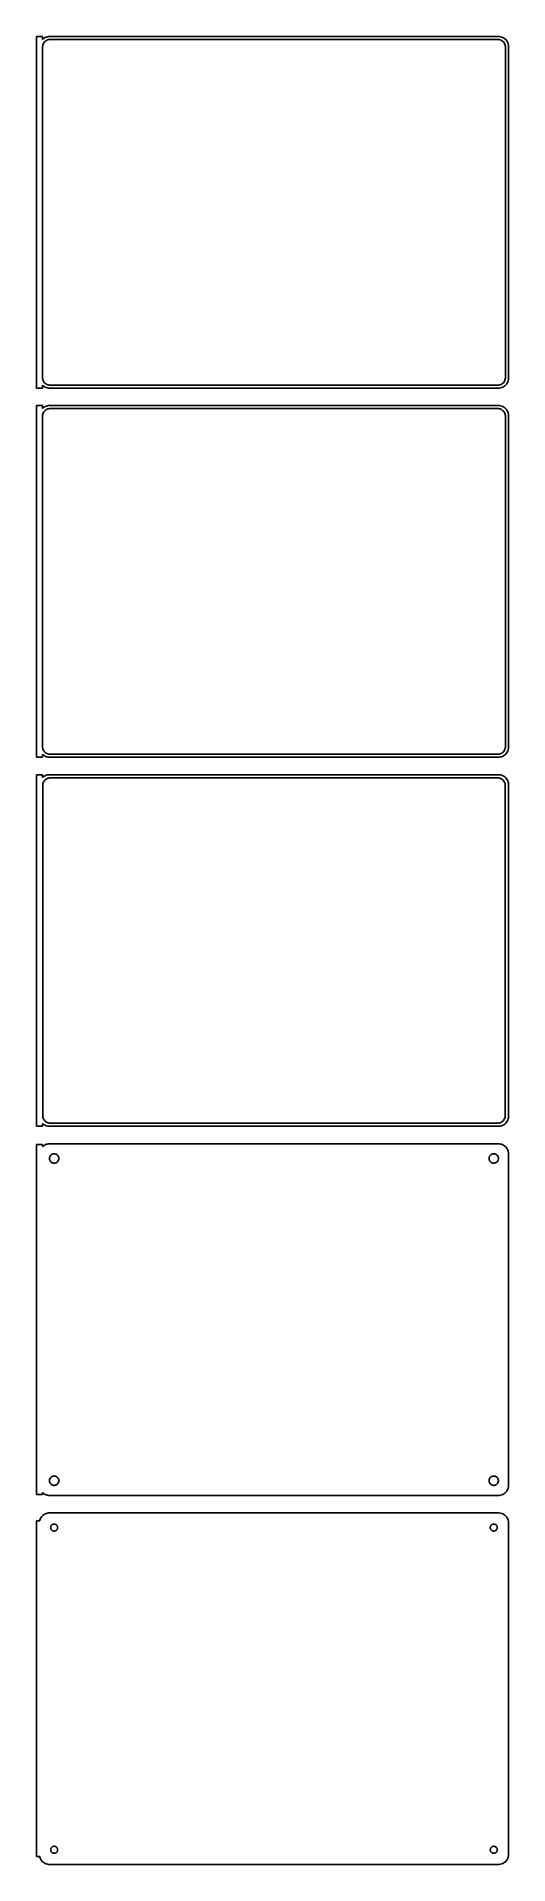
# Model space of a CAD drawing. Header units: metres. Extents: x -122 to 120, y 666 to 1602.
import ezdxf

# ---------------------------------------------------------------- set-up
doc = ezdxf.new("R2010")
doc.units = ezdxf.units.M

msp = doc.modelspace()

# ---------------------------------------------------------------- linework, layer by layer
for p, q in [((-118.5, 1601.99), (-121.5, 1601.99)), ((-121.5, 1601.99), (-121.5, 1422.01)), ((-118.5, 1600.56), (-118.5, 1601.99)), ((-118.187, 1600.85), (-118.5, 1600.56)), ((-117.679, 1601.22), (-118.187, 1600.85)), ((-117.129, 1601.52), (-117.679, 1601.22)), ((-116.545, 1601.76), (-117.129, 1601.52)), ((-115.937, 1601.91), (-116.545, 1601.76)), ((-115.314, 1601.99), (-115.937, 1601.91)), ((115.314, 1601.99), (-115.314, 1601.99)), ((115.937, 1601.91), (115.314, 1601.99)), ((116.545, 1601.76), (115.937, 1601.91)), ((117.129, 1601.52), (116.545, 1601.76)), ((117.679, 1601.22), (117.129, 1601.52)), ((118.187, 1600.85), (117.679, 1601.22)), ((118.645, 1600.42), (118.187, 1600.85)), ((-118.5, 1596.5), (-118.468, 1597)), ((-118.5, 1427.5), (-118.5, 1596.5)), ((-118.468, 1597), (-118.374, 1597.49)), ((-118.374, 1597.49), (-118.219, 1597.97)), ((-118.219, 1597.97), (-118.005, 1598.43)), ((-118.005, 1598.43), (-117.736, 1598.85)), ((-117.736, 1598.85), (-117.416, 1599.24)), ((-117.416, 1599.24), (-117.05, 1599.58)), ((-117.05, 1599.58), (-116.643, 1599.88)), ((-116.643, 1599.88), (-116.203, 1600.12)), ((-116.203, 1600.12), (-115.736, 1600.3)), ((-115.736, 1600.3), (-115.25, 1600.43)), ((-115.25, 1600.43), (-114.751, 1600.49)), ((-114.751, 1600.49), (114.751, 1600.49)), ((114.751, 1600.49), (115.25, 1600.43)), ((115.25, 1600.43), (115.736, 1600.3)), ((115.736, 1600.3), (116.203, 1600.12)), ((116.203, 1600.12), (116.643, 1599.88)), ((116.643, 1599.88), (117.05, 1599.58)), ((117.05, 1599.58), (117.416, 1599.24)), ((117.416, 1599.24), (117.736, 1598.85)), ((117.736, 1598.85), (118.005, 1598.43)), ((118.005, 1598.43), (118.219, 1597.97)), ((118.219, 1597.97), (118.374, 1597.49)), ((118.374, 1597.49), (118.468, 1597)), ((118.468, 1597), (118.5, 1596.5)), ((118.5, 1596.5), (118.5, 1427.5)), ((119.045, 1599.94), (118.645, 1600.42)), ((119.382, 1599.41), (119.045, 1599.94)), ((119.649, 1598.84), (119.382, 1599.41)), ((119.843, 1598.24), (119.649, 1598.84)), ((119.961, 1597.63), (119.843, 1598.24)), ((120, 1597), (119.961, 1597.63)), ((120, 1427), (120, 1597)), ((-118.468, 1427), (-118.5, 1427.5)), ((-118.5, 1423.44), (-118.187, 1423.15)), ((-118.5, 1422.01), (-118.5, 1423.44)), ((-118.374, 1426.51), (-118.468, 1427)), ((-118.219, 1426.03), (-118.374, 1426.51)), ((-118.005, 1425.57), (-118.219, 1426.03)), ((-118.187, 1423.15), (-117.679, 1422.78)), ((-117.736, 1425.15), (-118.005, 1425.57)), ((-117.416, 1424.76), (-117.736, 1425.15)), ((-117.679, 1422.78), (-117.129, 1422.48)), ((-117.05, 1424.42), (-117.416, 1424.76)), ((-116.643, 1424.12), (-117.05, 1424.42)), ((-116.203, 1423.88), (-116.643, 1424.12)), ((-115.736, 1423.7), (-116.203, 1423.88)), ((-115.25, 1423.57), (-115.736, 1423.7)), ((-114.751, 1423.51), (-115.25, 1423.57)), ((114.751, 1423.51), (-114.751, 1423.51)), ((115.25, 1423.57), (114.751, 1423.51)), ((115.736, 1423.7), (115.25, 1423.57)), ((116.203, 1423.88), (115.736, 1423.7)), ((116.643, 1424.12), (116.203, 1423.88)), ((117.05, 1424.42), (116.643, 1424.12)), ((117.416, 1424.76), (117.05, 1424.42)), ((117.129, 1422.48), (117.679, 1422.78)), ((117.736, 1425.15), (117.416, 1424.76)), ((117.679, 1422.78), (118.187, 1423.15)), ((118.005, 1425.57), (117.736, 1425.15)), ((118.219, 1426.03), (118.005, 1425.57)), ((118.187, 1423.15), (118.645, 1423.58)), ((118.374, 1426.51), (118.219, 1426.03)), ((118.468, 1427), (118.374, 1426.51)), ((118.5, 1427.5), (118.468, 1427)), ((118.645, 1423.58), (119.045, 1424.06)), ((119.045, 1424.06), (119.382, 1424.59)), ((119.382, 1424.59), (119.649, 1425.16)), ((119.649, 1425.16), (119.843, 1425.76)), ((119.843, 1425.76), (119.961, 1426.37)), ((119.961, 1426.37), (120, 1427)), ((-121.5, 1422.01), (-118.5, 1422.01)), ((-117.129, 1422.48), (-116.545, 1422.24)), ((-116.545, 1422.24), (-115.937, 1422.09)), ((-115.937, 1422.09), (-115.314, 1422.01)), ((-115.314, 1422.01), (115.314, 1422.01)), ((115.314, 1422.01), (115.937, 1422.09)), ((115.937, 1422.09), (116.545, 1422.24)), ((116.545, 1422.24), (117.129, 1422.48)), ((-118.5, 1412.99), (-121.5, 1412.99)), ((-121.5, 1412.99), (-121.5, 1233.01)), ((-118.5, 1411.56), (-118.5, 1412.99)), ((-118.187, 1411.85), (-118.5, 1411.56)), ((-118.5, 1407.5), (-118.468, 1408)), ((-118.5, 1238.5), (-118.5, 1407.5)), ((-118.468, 1408), (-118.374, 1408.49)), ((-118.374, 1408.49), (-118.219, 1408.97)), ((-118.219, 1408.97), (-118.005, 1409.43)), ((-117.679, 1412.22), (-118.187, 1411.85)), ((-118.005, 1409.43), (-117.736, 1409.85)), ((-117.736, 1409.85), (-117.416, 1410.24)), ((-117.129, 1412.52), (-117.679, 1412.22)), ((-117.416, 1410.24), (-117.05, 1410.58)), ((-116.545, 1412.76), (-117.129, 1412.52)), ((-117.05, 1410.58), (-116.643, 1410.88)), ((-116.643, 1410.88), (-116.203, 1411.12)), ((-115.937, 1412.91), (-116.545, 1412.76)), ((-116.203, 1411.12), (-115.736, 1411.3)), ((-115.314, 1412.99), (-115.937, 1412.91)), ((-115.736, 1411.3), (-115.25, 1411.43)), ((115.314, 1412.99), (-115.314, 1412.99)), ((-115.25, 1411.43), (-114.751, 1411.49)), ((-114.751, 1411.49), (114.751, 1411.49)), ((114.751, 1411.49), (115.25, 1411.43)), ((115.25, 1411.43), (115.736, 1411.3)), ((115.937, 1412.91), (115.314, 1412.99)), ((115.736, 1411.3), (116.203, 1411.12)), ((116.545, 1412.76), (115.937, 1412.91)), ((116.203, 1411.12), (116.643, 1410.88)), ((117.129, 1412.52), (116.545, 1412.76)), ((116.643, 1410.88), (117.05, 1410.58)), ((117.05, 1410.58), (117.416, 1410.24)), ((117.679, 1412.22), (117.129, 1412.52)), ((117.416, 1410.24), (117.736, 1409.85)), ((118.187, 1411.85), (117.679, 1412.22)), ((117.736, 1409.85), (118.005, 1409.43)), ((118.005, 1409.43), (118.219, 1408.97)), ((118.645, 1411.42), (118.187, 1411.85)), ((118.219, 1408.97), (118.374, 1408.49)), ((118.374, 1408.49), (118.468, 1408)), ((118.468, 1408), (118.5, 1407.5)), ((118.5, 1407.5), (118.5, 1238.5)), ((119.045, 1410.94), (118.645, 1411.42)), ((119.382, 1410.41), (119.045, 1410.94)), ((119.649, 1409.84), (119.382, 1410.41)), ((119.843, 1409.24), (119.649, 1409.84)), ((119.961, 1408.63), (119.843, 1409.24)), ((120, 1408), (119.961, 1408.63)), ((120, 1238), (120, 1408)), ((-118.468, 1238), (-118.5, 1238.5)), ((-118.374, 1237.51), (-118.468, 1238)), ((-118.219, 1237.03), (-118.374, 1237.51)), ((-118.005, 1236.57), (-118.219, 1237.03)), ((-117.736, 1236.15), (-118.005, 1236.57)), ((-117.416, 1235.76), (-117.736, 1236.15)), ((-117.05, 1235.42), (-117.416, 1235.76)), ((117.416, 1235.76), (117.05, 1235.42)), ((117.736, 1236.15), (117.416, 1235.76)), ((118.005, 1236.57), (117.736, 1236.15)), ((118.219, 1237.03), (118.005, 1236.57)), ((118.374, 1237.51), (118.219, 1237.03)), ((118.468, 1238), (118.374, 1237.51)), ((118.5, 1238.5), (118.468, 1238)), ((119.045, 1235.06), (119.382, 1235.59)), ((119.382, 1235.59), (119.649, 1236.16)), ((119.649, 1236.16), (119.843, 1236.76)), ((119.843, 1236.76), (119.961, 1237.37)), ((119.961, 1237.37), (120, 1238)), ((-121.5, 1233.01), (-118.5, 1233.01)), ((-118.5, 1234.44), (-118.187, 1234.15)), ((-118.5, 1233.01), (-118.5, 1234.44)), ((-118.187, 1234.15), (-117.679, 1233.78)), ((-117.679, 1233.78), (-117.129, 1233.48)), ((-117.129, 1233.48), (-116.545, 1233.24)), ((-116.643, 1235.12), (-117.05, 1235.42)), ((-116.203, 1234.88), (-116.643, 1235.12)), ((-116.545, 1233.24), (-115.937, 1233.09)), ((-115.736, 1234.7), (-116.203, 1234.88)), ((-115.937, 1233.09), (-115.314, 1233.01)), ((-115.25, 1234.57), (-115.736, 1234.7)), ((-115.314, 1233.01), (115.314, 1233.01)), ((-114.751, 1234.51), (-115.25, 1234.57)), ((114.751, 1234.51), (-114.751, 1234.51)), ((115.25, 1234.57), (114.751, 1234.51)), ((115.736, 1234.7), (115.25, 1234.57)), ((115.314, 1233.01), (115.937, 1233.09)), ((116.203, 1234.88), (115.736, 1234.7)), ((115.937, 1233.09), (116.545, 1233.24)), ((116.643, 1235.12), (116.203, 1234.88)), ((116.545, 1233.24), (117.129, 1233.48)), ((117.05, 1235.42), (116.643, 1235.12)), ((117.129, 1233.48), (117.679, 1233.78)), ((117.679, 1233.78), (118.187, 1234.15)), ((118.187, 1234.15), (118.645, 1234.58)), ((118.645, 1234.58), (119.045, 1235.06)), ((-118.5, 1223.99), (-121.5, 1223.99)), ((-121.5, 1223.99), (-121.5, 1044.01)), ((-118.5, 1222.56), (-118.5, 1223.99)), ((-118.187, 1222.85), (-118.5, 1222.56)), ((-118.373, 1218.5), (-118.342, 1218.99)), ((-118.373, 1049.5), (-118.373, 1218.5)), ((-118.342, 1218.99), (-118.251, 1219.46)), ((-118.251, 1219.46), (-118.101, 1219.93)), ((-117.679, 1223.22), (-118.187, 1222.85)), ((-118.101, 1219.93), (-117.894, 1220.37)), ((-117.894, 1220.37), (-117.633, 1220.78)), ((-117.129, 1223.52), (-117.679, 1223.22)), ((-117.633, 1220.78), (-117.323, 1221.15)), ((-117.323, 1221.15), (-116.969, 1221.48)), ((-116.545, 1223.76), (-117.129, 1223.52)), ((-116.969, 1221.48), (-116.575, 1221.77)), ((-116.575, 1221.77), (-116.149, 1222)), ((-115.937, 1223.91), (-116.545, 1223.76)), ((-116.149, 1222), (-115.697, 1222.18)), ((-115.314, 1223.99), (-115.937, 1223.91)), ((-115.697, 1222.18), (-115.226, 1222.3)), ((115.314, 1223.99), (-115.314, 1223.99)), ((-115.226, 1222.3), (-114.743, 1222.36)), ((-114.743, 1222.36), (114.743, 1222.36)), ((114.743, 1222.36), (115.226, 1222.3)), ((115.226, 1222.3), (115.697, 1222.18)), ((115.937, 1223.91), (115.314, 1223.99)), ((115.697, 1222.18), (116.149, 1222)), ((116.545, 1223.76), (115.937, 1223.91)), ((116.149, 1222), (116.575, 1221.77)), ((117.129, 1223.52), (116.545, 1223.76)), ((116.575, 1221.77), (116.969, 1221.48)), ((116.969, 1221.48), (117.323, 1221.15)), ((117.679, 1223.22), (117.129, 1223.52)), ((117.323, 1221.15), (117.633, 1220.78)), ((117.633, 1220.78), (117.894, 1220.37)), ((118.187, 1222.85), (117.679, 1223.22)), ((117.894, 1220.37), (118.101, 1219.93)), ((118.101, 1219.93), (118.251, 1219.46)), ((118.645, 1222.42), (118.187, 1222.85)), ((118.251, 1219.46), (118.342, 1218.99)), ((118.342, 1218.99), (118.373, 1218.5)), ((118.373, 1218.5), (118.373, 1049.5)), ((119.045, 1221.94), (118.645, 1222.42)), ((119.382, 1221.41), (119.045, 1221.94)), ((119.649, 1220.84), (119.382, 1221.41)), ((119.843, 1220.24), (119.649, 1220.84)), ((119.961, 1219.63), (119.843, 1220.24)), ((120, 1219), (119.961, 1219.63)), ((120, 1049), (120, 1219)), ((-118.342, 1049.01), (-118.373, 1049.5)), ((-118.251, 1048.54), (-118.342, 1049.01)), ((-118.101, 1048.07), (-118.251, 1048.54)), ((118.251, 1048.54), (118.101, 1048.07)), ((118.342, 1049.01), (118.251, 1048.54)), ((118.373, 1049.5), (118.342, 1049.01)), ((119.843, 1047.76), (119.961, 1048.37)), ((119.961, 1048.37), (120, 1049)), ((-121.5, 1044.01), (-118.5, 1044.01)), ((-118.5, 1045.44), (-118.187, 1045.15)), ((-118.5, 1044.01), (-118.5, 1045.44)), ((-118.187, 1045.15), (-117.679, 1044.78)), ((-117.894, 1047.63), (-118.101, 1048.07)), ((-117.633, 1047.22), (-117.894, 1047.63)), ((-117.679, 1044.78), (-117.129, 1044.48)), ((-117.323, 1046.85), (-117.633, 1047.22)), ((-116.969, 1046.52), (-117.323, 1046.85)), ((-117.129, 1044.48), (-116.545, 1044.24)), ((-116.575, 1046.23), (-116.969, 1046.52)), ((-116.149, 1046), (-116.575, 1046.23)), ((-116.545, 1044.24), (-115.937, 1044.09)), ((-115.697, 1045.82), (-116.149, 1046)), ((-115.937, 1044.09), (-115.314, 1044.01)), ((-115.226, 1045.7), (-115.697, 1045.82)), ((-115.314, 1044.01), (115.314, 1044.01)), ((-114.743, 1045.64), (-115.226, 1045.7)), ((114.743, 1045.64), (-114.743, 1045.64)), ((115.226, 1045.7), (114.743, 1045.64)), ((115.697, 1045.82), (115.226, 1045.7)), ((115.314, 1044.01), (115.937, 1044.09)), ((116.149, 1046), (115.697, 1045.82)), ((115.937, 1044.09), (116.545, 1044.24)), ((116.575, 1046.23), (116.149, 1046)), ((116.545, 1044.24), (117.129, 1044.48)), ((116.969, 1046.52), (116.575, 1046.23)), ((117.323, 1046.85), (116.969, 1046.52)), ((117.129, 1044.48), (117.679, 1044.78)), ((117.633, 1047.22), (117.323, 1046.85)), ((117.894, 1047.63), (117.633, 1047.22)), ((117.679, 1044.78), (118.187, 1045.15)), ((118.101, 1048.07), (117.894, 1047.63)), ((118.187, 1045.15), (118.645, 1045.58)), ((118.645, 1045.58), (119.045, 1046.06)), ((119.045, 1046.06), (119.382, 1046.59)), ((119.382, 1046.59), (119.649, 1047.16)), ((119.649, 1047.16), (119.843, 1047.76)), ((-118.5, 1034.61), (-121.5, 1034.61)), ((-121.5, 1034.61), (-121.5, 855.385)), ((-118.5, 1033.56), (-118.5, 1034.61)), ((-118.187, 1033.85), (-118.5, 1033.56)), ((-117.679, 1034.22), (-118.187, 1033.85)), ((-117.129, 1034.52), (-117.679, 1034.22)), ((-116.545, 1034.76), (-117.129, 1034.52)), ((-115.937, 1034.91), (-116.545, 1034.76)), ((-115.314, 1034.99), (-115.937, 1034.91)), ((115.314, 1034.99), (-115.314, 1034.99)), ((-113.786, 1029.53), (-113.522, 1029.67)), ((-113.522, 1029.67), (-113.242, 1029.78)), ((-113.242, 1029.78), (-112.95, 1029.86)), ((-112.95, 1029.86), (-112.651, 1029.9)), ((-112.651, 1029.9), (-112.349, 1029.9)), ((-112.349, 1029.9), (-112.05, 1029.86)), ((-112.05, 1029.86), (-111.758, 1029.78)), ((-111.758, 1029.78), (-111.478, 1029.67)), ((-111.478, 1029.67), (-111.214, 1029.53)), ((111.214, 1029.53), (111.478, 1029.67)), ((111.478, 1029.67), (111.758, 1029.78)), ((111.758, 1029.78), (112.05, 1029.86)), ((112.05, 1029.86), (112.349, 1029.9)), ((112.349, 1029.9), (112.651, 1029.9)), ((112.651, 1029.9), (112.95, 1029.86)), ((112.95, 1029.86), (113.242, 1029.78)), ((113.242, 1029.78), (113.522, 1029.67)), ((113.522, 1029.67), (113.786, 1029.53)), ((115.937, 1034.91), (115.314, 1034.99)), ((116.545, 1034.76), (115.937, 1034.91)), ((117.129, 1034.52), (116.545, 1034.76)), ((117.679, 1034.22), (117.129, 1034.52)), ((118.187, 1033.85), (117.679, 1034.22)), ((118.645, 1033.42), (118.187, 1033.85)), ((119.045, 1032.94), (118.645, 1033.42)), ((119.382, 1032.41), (119.045, 1032.94)), ((119.649, 1031.84), (119.382, 1032.41)), ((119.843, 1031.24), (119.649, 1031.84)), ((119.961, 1030.63), (119.843, 1031.24)), ((120, 1030), (119.961, 1030.63)), ((120, 860), (120, 1030)), ((-114.9, 1027.5), (-114.881, 1027.8)), ((-114.881, 1027.2), (-114.9, 1027.5)), ((-114.881, 1027.8), (-114.825, 1028.1)), ((-114.825, 1026.9), (-114.881, 1027.2)), ((-114.825, 1028.1), (-114.731, 1028.38)), ((-114.731, 1026.62), (-114.825, 1026.9)), ((-114.731, 1028.38), (-114.603, 1028.66)), ((-114.603, 1026.34), (-114.731, 1026.62)), ((-114.603, 1028.66), (-114.442, 1028.91)), ((-114.442, 1026.09), (-114.603, 1026.34)), ((-114.442, 1028.91), (-114.25, 1029.14)), ((-114.25, 1025.86), (-114.442, 1026.09)), ((-114.25, 1029.14), (-114.03, 1029.35)), ((-114.03, 1025.65), (-114.25, 1025.86)), ((-114.03, 1029.35), (-113.786, 1029.53)), ((-113.786, 1025.47), (-114.03, 1025.65)), ((-113.522, 1025.33), (-113.786, 1025.47)), ((-113.242, 1025.22), (-113.522, 1025.33)), ((-112.95, 1025.14), (-113.242, 1025.22)), ((-112.651, 1025.1), (-112.95, 1025.14)), ((-112.349, 1025.1), (-112.651, 1025.1)), ((-112.05, 1025.14), (-112.349, 1025.1)), ((-111.758, 1025.22), (-112.05, 1025.14)), ((-111.478, 1025.33), (-111.758, 1025.22)), ((-111.214, 1025.47), (-111.478, 1025.33)), ((-111.214, 1029.53), (-110.97, 1029.35)), ((-110.97, 1025.65), (-111.214, 1025.47)), ((-110.97, 1029.35), (-110.75, 1029.14)), ((-110.75, 1025.86), (-110.97, 1025.65)), ((-110.75, 1029.14), (-110.558, 1028.91)), ((-110.558, 1026.09), (-110.75, 1025.86)), ((-110.558, 1028.91), (-110.397, 1028.66)), ((-110.397, 1026.34), (-110.558, 1026.09)), ((-110.397, 1028.66), (-110.269, 1028.38)), ((-110.269, 1026.62), (-110.397, 1026.34)), ((-110.269, 1028.38), (-110.175, 1028.1)), ((-110.175, 1026.9), (-110.269, 1026.62)), ((-110.175, 1028.1), (-110.119, 1027.8)), ((-110.119, 1027.2), (-110.175, 1026.9)), ((-110.119, 1027.8), (-110.1, 1027.5)), ((-110.1, 1027.5), (-110.119, 1027.2)), ((110.1, 1027.5), (110.119, 1027.8)), ((110.119, 1027.2), (110.1, 1027.5)), ((110.119, 1027.8), (110.175, 1028.1)), ((110.175, 1026.9), (110.119, 1027.2)), ((110.175, 1028.1), (110.269, 1028.38)), ((110.269, 1026.62), (110.175, 1026.9)), ((110.269, 1028.38), (110.397, 1028.66)), ((110.397, 1026.34), (110.269, 1026.62)), ((110.397, 1028.66), (110.558, 1028.91)), ((110.558, 1026.09), (110.397, 1026.34)), ((110.558, 1028.91), (110.75, 1029.14)), ((110.75, 1025.86), (110.558, 1026.09)), ((110.75, 1029.14), (110.97, 1029.35)), ((110.97, 1025.65), (110.75, 1025.86)), ((110.97, 1029.35), (111.214, 1029.53)), ((111.214, 1025.47), (110.97, 1025.65)), ((111.478, 1025.33), (111.214, 1025.47)), ((111.758, 1025.22), (111.478, 1025.33)), ((112.05, 1025.14), (111.758, 1025.22)), ((112.349, 1025.1), (112.05, 1025.14)), ((112.651, 1025.1), (112.349, 1025.1)), ((112.95, 1025.14), (112.651, 1025.1)), ((113.242, 1025.22), (112.95, 1025.14)), ((113.522, 1025.33), (113.242, 1025.22)), ((113.786, 1025.47), (113.522, 1025.33)), ((113.786, 1029.53), (114.03, 1029.35)), ((114.03, 1025.65), (113.786, 1025.47)), ((114.03, 1029.35), (114.25, 1029.14)), ((114.25, 1025.86), (114.03, 1025.65)), ((114.25, 1029.14), (114.442, 1028.91)), ((114.442, 1026.09), (114.25, 1025.86)), ((114.442, 1028.91), (114.603, 1028.66)), ((114.603, 1026.34), (114.442, 1026.09)), ((114.603, 1028.66), (114.731, 1028.38)), ((114.731, 1026.62), (114.603, 1026.34)), ((114.731, 1028.38), (114.825, 1028.1)), ((114.825, 1026.9), (114.731, 1026.62)), ((114.825, 1028.1), (114.881, 1027.8)), ((114.881, 1027.2), (114.825, 1026.9)), ((114.881, 1027.8), (114.9, 1027.5)), ((114.9, 1027.5), (114.881, 1027.2)), ((-114.9, 862.5), (-114.881, 862.801)), ((-114.881, 862.199), (-114.9, 862.5)), ((-114.881, 862.801), (-114.825, 863.097)), ((-114.825, 861.903), (-114.881, 862.199)), ((-114.825, 863.097), (-114.731, 863.383)), ((-114.731, 861.617), (-114.825, 861.903)), ((-114.731, 863.383), (-114.603, 863.656)), ((-114.603, 861.344), (-114.731, 861.617)), ((-114.603, 863.656), (-114.442, 863.911)), ((-114.442, 861.089), (-114.603, 861.344)), ((-114.442, 863.911), (-114.25, 864.143)), ((-114.25, 864.143), (-114.03, 864.349)), ((-114.03, 864.349), (-113.786, 864.526)), ((-113.786, 864.526), (-113.522, 864.672)), ((-113.522, 864.672), (-113.242, 864.783)), ((-113.242, 864.783), (-112.95, 864.857)), ((-112.95, 864.857), (-112.651, 864.895)), ((-112.651, 864.895), (-112.349, 864.895)), ((-112.349, 864.895), (-112.05, 864.857)), ((-112.05, 864.857), (-111.758, 864.783)), ((-111.758, 864.783), (-111.478, 864.672)), ((-111.478, 864.672), (-111.214, 864.526)), ((-111.214, 864.526), (-110.97, 864.349)), ((-110.97, 864.349), (-110.75, 864.143)), ((-110.75, 864.143), (-110.558, 863.911)), ((-110.558, 863.911), (-110.397, 863.656)), ((-110.397, 861.344), (-110.558, 861.089)), ((-110.397, 863.656), (-110.269, 863.383)), ((-110.269, 861.617), (-110.397, 861.344)), ((-110.269, 863.383), (-110.175, 863.097)), ((-110.175, 861.903), (-110.269, 861.617)), ((-110.175, 863.097), (-110.119, 862.801)), ((-110.119, 862.199), (-110.175, 861.903)), ((-110.119, 862.801), (-110.1, 862.5)), ((-110.1, 862.5), (-110.119, 862.199)), ((110.1, 862.5), (110.119, 862.801)), ((110.119, 862.199), (110.1, 862.5)), ((110.119, 862.801), (110.175, 863.097)), ((110.175, 861.903), (110.119, 862.199)), ((110.175, 863.097), (110.269, 863.383)), ((110.269, 861.617), (110.175, 861.903)), ((110.269, 863.383), (110.397, 863.656)), ((110.397, 861.344), (110.269, 861.617)), ((110.397, 863.656), (110.558, 863.911)), ((110.558, 861.089), (110.397, 861.344)), ((110.558, 863.911), (110.75, 864.143)), ((110.75, 864.143), (110.97, 864.349)), ((110.97, 864.349), (111.214, 864.526)), ((111.214, 864.526), (111.478, 864.672)), ((111.478, 864.672), (111.758, 864.783)), ((111.758, 864.783), (112.05, 864.857)), ((112.05, 864.857), (112.349, 864.895)), ((112.349, 864.895), (112.651, 864.895)), ((112.651, 864.895), (112.95, 864.857)), ((112.95, 864.857), (113.242, 864.783)), ((113.242, 864.783), (113.522, 864.672)), ((113.522, 864.672), (113.786, 864.526)), ((113.786, 864.526), (114.03, 864.349)), ((114.03, 864.349), (114.25, 864.143)), ((114.25, 864.143), (114.442, 863.911)), ((114.442, 863.911), (114.603, 863.656)), ((114.603, 861.344), (114.442, 861.089)), ((114.603, 863.656), (114.731, 863.383)), ((114.731, 861.617), (114.603, 861.344)), ((114.731, 863.383), (114.825, 863.097)), ((114.825, 861.903), (114.731, 861.617)), ((114.825, 863.097), (114.881, 862.801)), ((114.881, 862.199), (114.825, 861.903)), ((114.881, 862.801), (114.9, 862.5)), ((114.9, 862.5), (114.881, 862.199)), ((-121.5, 855.385), (-118.5, 855.385)), ((-118.5, 855.385), (-118.5, 856.441)), ((-118.5, 856.441), (-118.187, 856.147)), ((-118.187, 856.147), (-117.679, 855.778)), ((-117.679, 855.778), (-117.129, 855.476)), ((-117.129, 855.476), (-116.545, 855.245)), ((-116.545, 855.245), (-115.937, 855.089)), ((-115.937, 855.089), (-115.314, 855.01)), ((-115.314, 855.01), (115.314, 855.01)), ((-114.25, 860.857), (-114.442, 861.089)), ((-114.03, 860.651), (-114.25, 860.857)), ((-113.786, 860.474), (-114.03, 860.651)), ((-113.522, 860.328), (-113.786, 860.474)), ((-113.242, 860.217), (-113.522, 860.328)), ((-112.95, 860.143), (-113.242, 860.217)), ((-112.651, 860.105), (-112.95, 860.143)), ((-112.349, 860.105), (-112.651, 860.105)), ((-112.05, 860.143), (-112.349, 860.105)), ((-111.758, 860.217), (-112.05, 860.143)), ((-111.478, 860.328), (-111.758, 860.217)), ((-111.214, 860.474), (-111.478, 860.328)), ((-110.97, 860.651), (-111.214, 860.474)), ((-110.75, 860.857), (-110.97, 860.651)), ((-110.558, 861.089), (-110.75, 860.857)), ((110.75, 860.857), (110.558, 861.089)), ((110.97, 860.651), (110.75, 860.857)), ((111.214, 860.474), (110.97, 860.651)), ((111.478, 860.328), (111.214, 860.474)), ((111.758, 860.217), (111.478, 860.328)), ((112.05, 860.143), (111.758, 860.217)), ((112.349, 860.105), (112.05, 860.143)), ((112.651, 860.105), (112.349, 860.105)), ((112.95, 860.143), (112.651, 860.105)), ((113.242, 860.217), (112.95, 860.143)), ((113.522, 860.328), (113.242, 860.217)), ((113.786, 860.474), (113.522, 860.328)), ((114.03, 860.651), (113.786, 860.474)), ((114.25, 860.857), (114.03, 860.651)), ((114.442, 861.089), (114.25, 860.857)), ((115.314, 855.01), (115.937, 855.089)), ((115.937, 855.089), (116.545, 855.245)), ((116.545, 855.245), (117.129, 855.476)), ((117.129, 855.476), (117.679, 855.778)), ((117.679, 855.778), (118.187, 856.147)), ((118.187, 856.147), (118.645, 856.577)), ((118.645, 856.577), (119.045, 857.061)), ((119.045, 857.061), (119.382, 857.591)), ((119.382, 857.591), (119.649, 858.159)), ((119.649, 858.159), (119.843, 858.757)), ((119.843, 858.757), (119.961, 859.373)), ((119.961, 859.373), (120, 860)), ((-119.649, 842.841), (-119.843, 842.243)), ((-119.382, 843.409), (-119.649, 842.841)), ((-119.045, 843.939), (-119.382, 843.409)), ((-118.645, 844.423), (-119.045, 843.939)), ((-118.187, 844.853), (-118.645, 844.423)), ((-117.679, 845.222), (-118.187, 844.853)), ((-117.129, 845.524), (-117.679, 845.222)), ((-116.545, 845.755), (-117.129, 845.524)), ((-115.937, 845.911), (-116.545, 845.755)), ((-115.314, 845.99), (-115.937, 845.911)), ((115.314, 845.99), (-115.314, 845.99)), ((115.937, 845.911), (115.314, 845.99)), ((116.545, 845.755), (115.937, 845.911)), ((117.129, 845.524), (116.545, 845.755)), ((117.679, 845.222), (117.129, 845.524)), ((118.187, 844.853), (117.679, 845.222)), ((118.645, 844.423), (118.187, 844.853)), ((119.045, 843.939), (118.645, 844.423)), ((119.382, 843.409), (119.045, 843.939)), ((119.649, 842.841), (119.382, 843.409)), ((119.843, 842.243), (119.649, 842.841)), ((-119.9, 841.944), (-121.5, 841.944)), ((-121.5, 841.944), (-121.5, 670.056)), ((-119.843, 842.243), (-119.9, 841.944)), ((-114.3, 838.5), (-114.286, 838.726)), ((-114.286, 838.274), (-114.3, 838.5)), ((-114.286, 838.726), (-114.243, 838.948)), ((-114.243, 838.052), (-114.286, 838.274)), ((-114.243, 838.948), (-114.174, 839.163)), ((-114.174, 837.837), (-114.243, 838.052)), ((-114.174, 839.163), (-114.077, 839.367)), ((-114.077, 837.633), (-114.174, 837.837)), ((-114.077, 839.367), (-113.956, 839.558)), ((-113.956, 837.442), (-114.077, 837.633)), ((-113.956, 839.558), (-113.812, 839.732)), ((-113.812, 837.268), (-113.956, 837.442)), ((-113.812, 839.732), (-113.647, 839.887)), ((-113.647, 837.113), (-113.812, 837.268)), ((-113.647, 839.887), (-113.464, 840.02)), ((-113.464, 836.98), (-113.647, 837.113)), ((-113.464, 840.02), (-113.266, 840.129)), ((-113.266, 836.871), (-113.464, 836.98)), ((-113.266, 840.129), (-113.056, 840.212)), ((-113.056, 836.788), (-113.266, 836.871)), ((-113.056, 840.212), (-112.837, 840.268)), ((-112.837, 836.732), (-113.056, 836.788)), ((-112.837, 840.268), (-112.613, 840.296)), ((-112.613, 836.704), (-112.837, 836.732)), ((-112.613, 840.296), (-112.387, 840.296)), ((-112.387, 836.704), (-112.613, 836.704)), ((-112.387, 840.296), (-112.163, 840.268)), ((-112.163, 836.732), (-112.387, 836.704)), ((-112.163, 840.268), (-111.944, 840.212)), ((-111.944, 836.788), (-112.163, 836.732)), ((-111.944, 840.212), (-111.734, 840.129)), ((-111.734, 836.871), (-111.944, 836.788)), ((-111.734, 840.129), (-111.536, 840.02)), ((-111.536, 836.98), (-111.734, 836.871)), ((-111.536, 840.02), (-111.353, 839.887)), ((-111.353, 837.113), (-111.536, 836.98)), ((-111.353, 839.887), (-111.188, 839.732)), ((-111.188, 837.268), (-111.353, 837.113)), ((-111.188, 839.732), (-111.044, 839.558)), ((-111.044, 837.442), (-111.188, 837.268)), ((-111.044, 839.558), (-110.923, 839.367)), ((-110.923, 837.633), (-111.044, 837.442)), ((-110.923, 839.367), (-110.826, 839.163)), ((-110.826, 837.837), (-110.923, 837.633)), ((-110.826, 839.163), (-110.757, 838.948)), ((-110.757, 838.052), (-110.826, 837.837)), ((-110.757, 838.948), (-110.714, 838.726)), ((-110.714, 838.274), (-110.757, 838.052)), ((-110.714, 838.726), (-110.7, 838.5)), ((-110.7, 838.5), (-110.714, 838.274)), ((110.7, 838.5), (110.714, 838.726)), ((110.714, 838.274), (110.7, 838.5)), ((110.714, 838.726), (110.757, 838.948)), ((110.757, 838.052), (110.714, 838.274)), ((110.757, 838.948), (110.826, 839.163)), ((110.826, 837.837), (110.757, 838.052)), ((110.826, 839.163), (110.923, 839.367)), ((110.923, 837.633), (110.826, 837.837)), ((110.923, 839.367), (111.044, 839.558)), ((111.044, 837.442), (110.923, 837.633)), ((111.044, 839.558), (111.188, 839.732)), ((111.188, 837.268), (111.044, 837.442)), ((111.188, 839.732), (111.353, 839.887)), ((111.353, 837.113), (111.188, 837.268)), ((111.353, 839.887), (111.536, 840.02)), ((111.536, 836.98), (111.353, 837.113)), ((111.536, 840.02), (111.734, 840.129)), ((111.734, 836.871), (111.536, 836.98)), ((111.734, 840.129), (111.944, 840.212)), ((111.944, 836.788), (111.734, 836.871)), ((111.944, 840.212), (112.163, 840.268)), ((112.163, 836.732), (111.944, 836.788)), ((112.163, 840.268), (112.387, 840.296)), ((112.387, 836.704), (112.163, 836.732)), ((112.387, 840.296), (112.613, 840.296)), ((112.613, 836.704), (112.387, 836.704)), ((112.613, 840.296), (112.837, 840.268)), ((112.837, 836.732), (112.613, 836.704)), ((112.837, 840.268), (113.056, 840.212)), ((113.056, 836.788), (112.837, 836.732)), ((113.056, 840.212), (113.266, 840.129)), ((113.266, 836.871), (113.056, 836.788)), ((113.266, 840.129), (113.464, 840.02)), ((113.464, 836.98), (113.266, 836.871)), ((113.464, 840.02), (113.647, 839.887)), ((113.647, 837.113), (113.464, 836.98)), ((113.647, 839.887), (113.812, 839.732)), ((113.812, 837.268), (113.647, 837.113)), ((113.812, 839.732), (113.956, 839.558)), ((113.956, 837.442), (113.812, 837.268)), ((113.956, 839.558), (114.077, 839.367)), ((114.077, 837.633), (113.956, 837.442)), ((114.077, 839.367), (114.174, 839.163)), ((114.174, 837.837), (114.077, 837.633)), ((114.174, 839.163), (114.243, 838.948)), ((114.243, 838.052), (114.174, 837.837)), ((114.243, 838.948), (114.286, 838.726)), ((114.286, 838.274), (114.243, 838.052)), ((114.286, 838.726), (114.3, 838.5)), ((114.3, 838.5), (114.286, 838.274)), ((119.961, 841.627), (119.843, 842.243)), ((120, 841), (119.961, 841.627)), ((120, 671), (120, 841)), ((-114.286, 673.726), (-114.243, 673.948)), ((-114.243, 673.948), (-114.174, 674.163)), ((-114.174, 674.163), (-114.077, 674.367)), ((-114.077, 674.367), (-113.956, 674.558)), ((-113.956, 674.558), (-113.812, 674.732)), ((-113.812, 674.732), (-113.647, 674.887)), ((-113.647, 674.887), (-113.464, 675.02)), ((-113.464, 675.02), (-113.266, 675.129)), ((-113.266, 675.129), (-113.056, 675.212)), ((-113.056, 675.212), (-112.837, 675.268)), ((-112.837, 675.268), (-112.613, 675.296)), ((-112.613, 675.296), (-112.387, 675.296)), ((-112.387, 675.296), (-112.163, 675.268)), ((-112.163, 675.268), (-111.944, 675.212)), ((-111.944, 675.212), (-111.734, 675.129)), ((-111.734, 675.129), (-111.536, 675.02)), ((-111.536, 675.02), (-111.353, 674.887)), ((-111.353, 674.887), (-111.188, 674.732)), ((-111.188, 674.732), (-111.044, 674.558)), ((-111.044, 674.558), (-110.923, 674.367)), ((-110.923, 674.367), (-110.826, 674.163)), ((-110.826, 674.163), (-110.757, 673.948)), ((-110.757, 673.948), (-110.714, 673.726)), ((110.714, 673.726), (110.757, 673.948)), ((110.757, 673.948), (110.826, 674.163)), ((110.826, 674.163), (110.923, 674.367)), ((110.923, 674.367), (111.044, 674.558)), ((111.044, 674.558), (111.188, 674.732)), ((111.188, 674.732), (111.353, 674.887)), ((111.353, 674.887), (111.536, 675.02)), ((111.536, 675.02), (111.734, 675.129)), ((111.734, 675.129), (111.944, 675.212)), ((111.944, 675.212), (112.163, 675.268)), ((112.163, 675.268), (112.387, 675.296)), ((112.387, 675.296), (112.613, 675.296)), ((112.613, 675.296), (112.837, 675.268)), ((112.837, 675.268), (113.056, 675.212)), ((113.056, 675.212), (113.266, 675.129)), ((113.266, 675.129), (113.464, 675.02)), ((113.464, 675.02), (113.647, 674.887)), ((113.647, 674.887), (113.812, 674.732)), ((113.812, 674.732), (113.956, 674.558)), ((113.956, 674.558), (114.077, 674.367)), ((114.077, 674.367), (114.174, 674.163)), ((114.174, 674.163), (114.243, 673.948)), ((114.243, 673.948), (114.286, 673.726)), ((-121.5, 670.056), (-119.9, 670.056)), ((-119.9, 670.056), (-119.843, 669.757)), ((-119.843, 669.757), (-119.649, 669.159)), ((-119.649, 669.159), (-119.382, 668.591)), ((-119.382, 668.591), (-119.045, 668.061)), ((-119.045, 668.061), (-118.645, 667.577)), ((-118.645, 667.577), (-118.187, 667.147)), ((-118.187, 667.147), (-117.679, 666.778)), ((-117.679, 666.778), (-117.129, 666.476)), ((-117.129, 666.476), (-116.545, 666.245)), ((-116.545, 666.245), (-115.937, 666.089)), ((-115.937, 666.089), (-115.314, 666.01)), ((-115.314, 666.01), (115.314, 666.01)), ((-114.3, 673.5), (-114.286, 673.726)), ((-114.286, 673.274), (-114.3, 673.5)), ((-114.243, 673.052), (-114.286, 673.274)), ((-114.174, 672.837), (-114.243, 673.052)), ((-114.077, 672.633), (-114.174, 672.837)), ((-113.956, 672.442), (-114.077, 672.633)), ((-113.812, 672.268), (-113.956, 672.442)), ((-113.647, 672.113), (-113.812, 672.268)), ((-113.464, 671.98), (-113.647, 672.113)), ((-113.266, 671.871), (-113.464, 671.98)), ((-113.056, 671.788), (-113.266, 671.871)), ((-112.837, 671.732), (-113.056, 671.788)), ((-112.613, 671.704), (-112.837, 671.732)), ((-112.387, 671.704), (-112.613, 671.704)), ((-112.163, 671.732), (-112.387, 671.704)), ((-111.944, 671.788), (-112.163, 671.732)), ((-111.734, 671.871), (-111.944, 671.788)), ((-111.536, 671.98), (-111.734, 671.871)), ((-111.353, 672.113), (-111.536, 671.98)), ((-111.188, 672.268), (-111.353, 672.113)), ((-111.044, 672.442), (-111.188, 672.268)), ((-110.923, 672.633), (-111.044, 672.442)), ((-110.826, 672.837), (-110.923, 672.633)), ((-110.757, 673.052), (-110.826, 672.837)), ((-110.714, 673.274), (-110.757, 673.052)), ((-110.714, 673.726), (-110.7, 673.5)), ((-110.7, 673.5), (-110.714, 673.274)), ((110.7, 673.5), (110.714, 673.726)), ((110.714, 673.274), (110.7, 673.5)), ((110.757, 673.052), (110.714, 673.274)), ((110.826, 672.837), (110.757, 673.052)), ((110.923, 672.633), (110.826, 672.837)), ((111.044, 672.442), (110.923, 672.633)), ((111.188, 672.268), (111.044, 672.442)), ((111.353, 672.113), (111.188, 672.268)), ((111.536, 671.98), (111.353, 672.113)), ((111.734, 671.871), (111.536, 671.98)), ((111.944, 671.788), (111.734, 671.871)), ((112.163, 671.732), (111.944, 671.788)), ((112.387, 671.704), (112.163, 671.732)), ((112.613, 671.704), (112.387, 671.704)), ((112.837, 671.732), (112.613, 671.704)), ((113.056, 671.788), (112.837, 671.732)), ((113.266, 671.871), (113.056, 671.788)), ((113.464, 671.98), (113.266, 671.871)), ((113.647, 672.113), (113.464, 671.98)), ((113.812, 672.268), (113.647, 672.113)), ((113.956, 672.442), (113.812, 672.268)), ((114.077, 672.633), (113.956, 672.442)), ((114.174, 672.837), (114.077, 672.633)), ((114.243, 673.052), (114.174, 672.837)), ((114.286, 673.274), (114.243, 673.052)), ((114.286, 673.726), (114.3, 673.5)), ((114.3, 673.5), (114.286, 673.274)), ((115.314, 666.01), (115.937, 666.089)), ((115.937, 666.089), (116.545, 666.245)), ((116.545, 666.245), (117.129, 666.476)), ((117.129, 666.476), (117.679, 666.778)), ((117.679, 666.778), (118.187, 667.147)), ((118.187, 667.147), (118.645, 667.577)), ((118.645, 667.577), (119.045, 668.061)), ((119.045, 668.061), (119.382, 668.591)), ((119.382, 668.591), (119.649, 669.159)), ((119.649, 669.159), (119.843, 669.757)), ((119.843, 669.757), (119.961, 670.373)), ((119.961, 670.373), (120, 671))]:
    msp.add_line(p, q)

doc.saveas('drawing.dxf')
